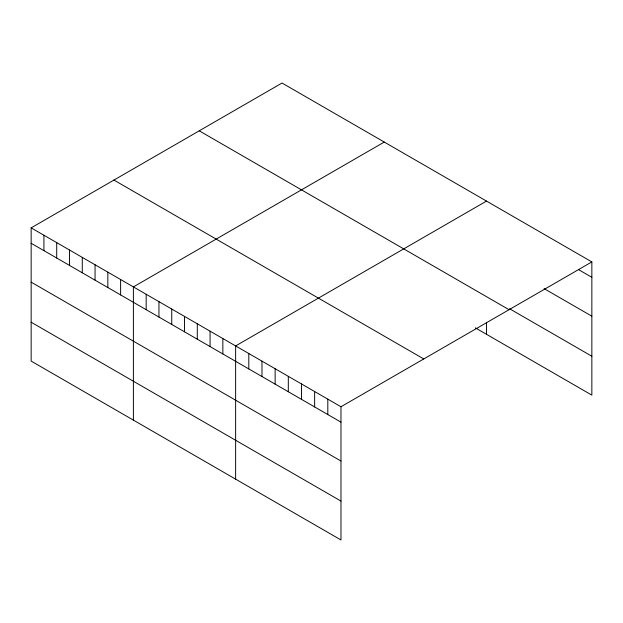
<?xml version="1.0" encoding="UTF-8"?>
<svg xmlns="http://www.w3.org/2000/svg" width="623" height="623" viewBox="0 0 623 623"><rect width="100%" height="100%" fill="white"/><g stroke="black" fill="none" stroke-linecap="round" stroke-linejoin="round"><path stroke-width="0.93" d="M31.15 227.87L340.976 406.749L340.976 539.97L31.15 361.091L31.15 227.87L282.024 83.03L591.85 261.909L591.85 395.13L475.326 327.854M384.266 142.06L133.392 286.899L133.392 420.12M486.508 201.089L235.634 345.929L235.634 479.149M340.976 406.749L591.85 261.909M578.681 269.704L591.85 277.305M544.12 288.628L591.85 316.188M509.552 308.735L591.85 356.247M199.235 130.822L509.061 309.701M113.939 180.07L423.765 358.949M31.15 243.274L340.976 422.145M31.15 282.149L340.976 461.028M31.15 322.216L340.976 501.087M486.508 322.278L486.508 334.31M327.807 399.141L327.807 414.544M314.646 391.54L314.646 406.944M301.477 383.939L301.477 399.343M288.309 376.339L288.309 391.742M275.14 368.738L275.14 384.134M261.971 361.13L261.971 376.533M248.803 353.529L248.803 368.933M222.855 338.546L222.855 353.95M210.076 331.171L210.076 346.575M197.296 323.789L197.296 339.192M184.517 316.414L184.517 331.818M171.738 309.031L171.738 324.435M158.951 301.657L158.951 317.06M146.171 294.274L146.171 309.678M120.613 279.517L120.613 294.92M107.834 272.142L107.834 287.546M95.054 264.759L95.054 280.163M82.275 257.385L82.275 272.788M69.488 250.002L69.488 265.406M56.709 242.627L56.709 258.031M43.929 235.245L43.929 250.648"/></g></svg>
